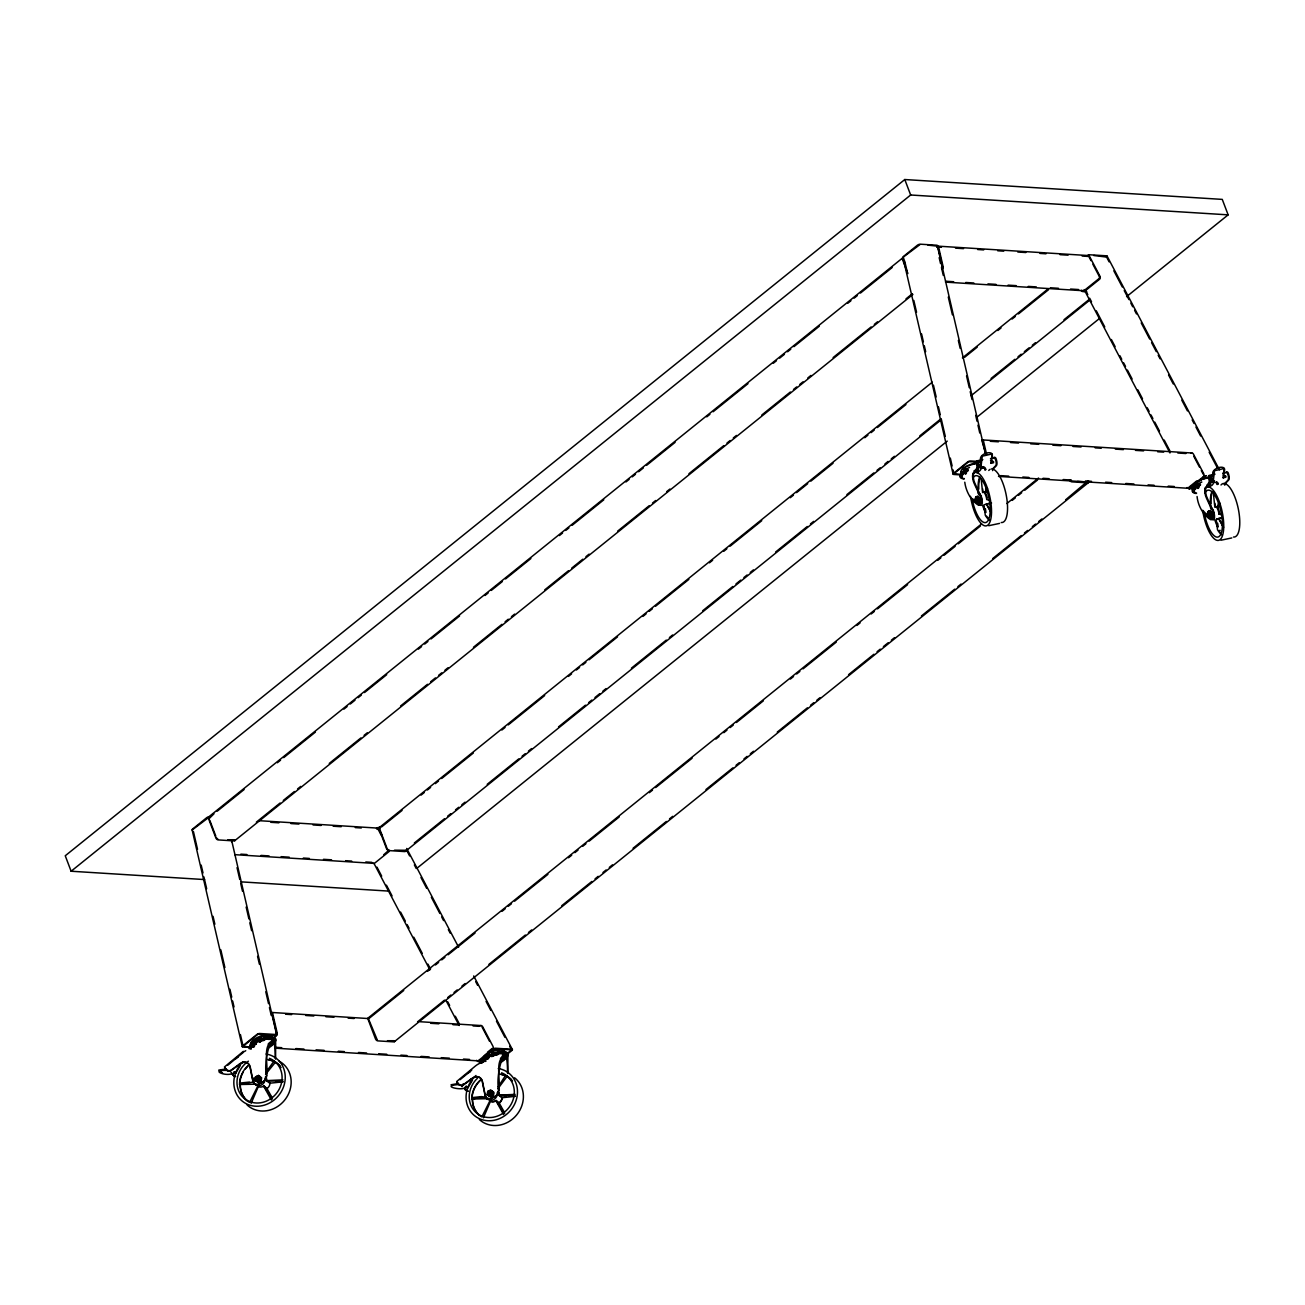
<?xml version="1.0" encoding="UTF-8"?>
<svg xmlns="http://www.w3.org/2000/svg" width="1305" height="1305" viewBox="0 0 1305 1305"><rect width="100%" height="100%" fill="white"/><g stroke="black" fill="none" stroke-linecap="round" stroke-linejoin="round"><path stroke-width="1.5" d="M266.595 1075.826C262.272 1060.215 275.404 1017.835 275.29 1058.567M498.836 1090.344C494.513 1074.733 507.645 1032.353 507.531 1073.085M975.39 499.13L976.173 496.65L977.869 496.292L979.778 501.316L977.331 503.241L975.39 499.13L975.667 500.68M977.331 503.241L977.51 498.38L976.173 496.65M1207.631 513.648L1208.414 511.169L1210.11 510.81L1212.019 515.834L1209.572 517.759L1207.631 513.648L1207.908 515.198M1209.572 517.759L1209.751 512.898L1208.414 511.169M490.876 1094.145C485.346 1094.993 493.208 1088.81 490.778 1094.291M273.332 1038.927C271.652 1029.319 245.683 1039.302 251.017 1047.295M254.981 1080.1L255.503 1076.87L258.472 1075.45L261.636 1077.832L261.114 1081.062L258.145 1082.498L254.981 1080.1L256.416 1081.225M261.114 1081.062L260.201 1076.723M487.222 1094.618L487.744 1091.388L490.713 1089.969L493.877 1092.35L493.355 1095.58L490.386 1097.016L487.222 1094.618L488.657 1095.743M488.396 1092.856A1.794 1.615 -51.1 0 1 491.186 1091.698A1.794 1.615 -51.1 0 1 490.517 1094.667A1.794 1.615 -51.1 0 1 488.396 1092.856L487.744 1091.388M493.355 1095.58L492.442 1091.241M1198.561 488.037L1198.61 487.515M266.269 1076.429L265.339 1079.398A6.721 6.052 -51.1 0 1 262.843 1081.682L258.781 1083.966A4.486 4.029 -51.1 0 1 252.909 1081.502L249.924 1066.609A6.721 6.052 -51.1 0 0 240.43 1063.363L231.442 1069.888A4.486 4.029 -51.1 0 1 225.635 1069.072L218.816 1070.067L222.519 1072.955M498.494 1090.947L497.564 1093.916A6.721 6.052 -51.1 0 1 495.084 1096.2L491.006 1098.484A4.486 4.029 -51.1 0 1 485.15 1096.021L482.165 1081.127A6.721 6.052 -51.1 0 0 472.671 1077.881L463.667 1084.406A4.486 4.029 -51.1 0 1 457.876 1083.59L451.041 1084.765M1218.12 483.225L1218.315 484.057L1216.815 481.822M964.77 482.198C965.879 490.859 970.708 500.533 978.31 505.1A6.721 2.333 78 0 0 979.386 504.529L980.544 502.588A4.486 1.55 78 0 0 979.908 495.916L974.085 483.307A6.721 2.333 78 0 1 973.351 472.997L976.515 469.735A4.486 1.55 78.1 0 0 976.532 464.221L976.124 462.818A1.794 1.631 44.2 0 1 977.266 460.796L982.812 459.621M272.011 1041.863L271.799 1042.711M991.148 458.495C997.477 448.349 977.2 453.112 980.871 460.681A2.463 0.848 78.1 0 0 980.838 461.301L980.642 465.461L977.967 466.032L977.837 464.939L980.495 464.384M1223.389 473.03C1229.799 462.932 1209.523 467.533 1213.112 475.199A2.463 0.848 78.1 0 0 1213.063 475.819L1212.883 479.979L1210.208 480.55L1210.061 479.457L1212.737 478.902M259.206 1078.844C256.302 1073.656 256.53 1083.835 259.173 1078.175M405.007 850.273L394.485 850.191M479.31 1061.308L494.383 1048.747L511.495 1049.824L506.585 1054.195M936.435 246.041L927.937 245.144M255.715 1080.687L255.503 1076.87M388.76 850.305L383.703 854.775M1099.495 277.981L1099.479 276.839M986.498 488.037L984.786 493.453A6.264 2.17 78 0 1 986.743 499.57L990.104 500.484M1218.74 502.555L1217.027 507.971A6.264 2.17 78 0 1 1218.984 514.088L1222.328 515.018M977.347 502.865L977.576 502.229A2.904 1.011 78.1 0 0 977.624 500.565L977.478 499.293M504.04 1057.229L504.089 1055.631A9.853 3.784 -20.8 0 0 503.632 1055.076M967.494 470.55A3.85 3.556 80.6 0 0 966.532 471.382L965.374 473.911L965.961 472.932M1199.719 485.069A3.85 3.556 80.6 0 0 1198.773 485.9L1197.615 488.429L1198.202 487.45M1197.077 496.504C1197.876 505.231 1202.982 515.002 1210.551 519.618A6.721 2.333 78 0 0 1211.611 519.047L1212.785 517.106A4.486 1.55 78 0 0 1212.149 510.451L1206.326 497.825A6.721 2.333 78 0 1 1205.592 487.515L1208.756 484.253A4.486 1.55 78.1 0 0 1208.773 478.739L1208.365 477.353A1.794 1.631 44.2 0 1 1209.507 475.314L1215.053 474.139M249.076 1047.409L243.024 1047.018A2.251 0.865 -20.8 0 1 242.795 1045.794L256.808 1034.522A2.251 0.865 -20.8 0 1 259.809 1033.511L275.959 1034.506A2.251 0.865 -20.8 0 1 276.171 1035.73L272.957 1039.057M1209.719 513.811L1209.865 515.083A2.904 1.011 78.1 0 1 1209.8 516.764L1209.588 517.384A2.904 1.011 78.1 0 1 1208.87 517.172M987.477 488.462L985.585 493.6A6.264 2.17 78 0 1 985.976 494.318M1219.718 502.98L1217.826 508.118A6.264 2.17 78 0 1 1218.217 508.836M961.018 472.035L961.638 474.335M251.164 1103.312L258.211 1086.771M483.405 1117.83L490.452 1101.29A6.264 5.644 -51.1 0 0 495.982 1100.882L498.934 1103.263A6.264 5.644 -51.1 0 0 502.213 1097.505L506.079 1096.804M213.987 813.782L209.143 818.594M234.329 839.767L227.804 839.767M393.963 1040.721L387.438 1040.721M1201.579 482.377L1201.758 482.002A14.339 5.514 -20.8 0 0 1196.228 493.518M977.119 497.858L977.869 496.292M1209.36 512.376L1210.11 510.81M249.598 1102.431L257.623 1086.396A6.264 5.644 -51.1 0 0 263.887 1085.939L266.824 1088.321L272.223 1097.897M481.839 1116.95L489.864 1100.914A6.264 5.644 -51.1 0 0 496.112 1100.458L499.065 1102.839L504.448 1112.415M965.912 473.878L966.565 472.704M1198.153 488.396L1198.806 487.222M1213.373 475.297L1209.262 476.292L1209.523 478.592A4.486 1.55 78 0 1 1209.49 484.09L1206.326 487.369A6.721 2.333 78 0 0 1207.06 497.662L1212.883 510.288A4.486 1.55 78 0 1 1213.52 516.959L1212.361 518.884A6.721 2.333 78 0 1 1211.285 519.472L1202.721 510.288M234.933 1072.612L235.814 1073.102L240.202 1065.663L238.766 1064.505M465.233 1087.032L466.179 1086.331L468.055 1087.62L472.443 1080.197L471.007 1079.023M265.926 1072.302L273.822 1061.389A23.963 21.598 -51.1 0 0 266.954 1059.497M498.167 1086.82L505.524 1075.483A23.963 21.581 -51.1 0 1 511.12 1079.463M504.823 1054.097L505.231 1051.961L503.11 1050.443M265.568 1074.358L275.388 1062.27A23.963 21.598 -51.1 0 0 268.879 1059.921M497.809 1088.876L507.107 1076.364A23.963 21.598 -51.1 0 1 512.457 1080.883M964.901 469.196L963.857 471.823L965.308 468.838M193.042 829.311L209.061 817.191M1065.63 499.815L1087.913 480.974M992.55 468.935L995.715 465.673A4.486 1.55 78 0 0 995.731 460.159L994.671 458.039L990.479 458.805M251.898 1042.206L260.592 1037.1M484.873 1055.957L483.829 1056.936M251.017 1043.184L250.087 1045.827L251.196 1047.132M483.258 1057.703L482.312 1059.693L483.176 1061.618M941.933 268.634L942.504 266.807L938.067 247.673L936.957 247.2M275.991 1034.963L276.562 1033.152L272.125 1014.001L271.032 1013.528M1195.478 483.666L1198.169 481.724M1105.987 257.003L1093.753 255.519M275.518 1035.697L257.999 1034.229L243.138 1046.284L249.63 1046.953M255.225 1044.718L256.449 1043.755M487.466 1059.236L488.69 1058.273M1194.466 484.661L1193.096 487.401L1193.863 488.853M226.369 1069.007A2.463 2.219 -51 0 0 225.651 1069.007L224.444 1066.984L243.382 1051.324M227.82 1065.19L243.872 1051.928M458.61 1083.542A2.463 2.219 -50.9 0 0 457.892 1083.525L456.685 1081.502L475.624 1065.842C477.663 1063.95 487.205 1059.399 485.591 1061.454M460.061 1079.708L471.741 1070.067M1126.574 296.659L1228.136 214.852L1222.263 199.388L904.789 179.535L65.25 855.77L71.123 871.234L204.591 879.57M71.123 871.234L910.662 195L1228.136 214.852M904.071 256.53L919.878 244.639M208.67 816.93L902.685 257.901M217.168 811.237L244.1 789.541M277.378 762.74L280.542 760.179M283.707 757.634L315.402 732.105M343.916 709.137L347.097 706.576M350.262 704.031L355.009 700.198M358.19 697.653L361.355 695.092M364.519 692.547L386.704 674.669M418.399 649.14L421.564 646.595M424.729 644.034L427.91 641.489M431.074 638.928L459.588 615.96M484.938 595.537L488.119 592.992M491.284 590.431L502.376 581.508M505.541 578.947L530.89 558.524M559.421 535.556L562.586 532.995M565.75 530.45L568.931 527.905M572.096 525.344L603.775 499.815M625.96 481.953L629.141 479.392M632.305 476.847L635.47 474.286M638.634 471.741L643.398 467.908M646.562 465.363L675.093 442.379M706.772 416.866L709.936 414.305M713.117 411.76L747.977 383.67M773.327 363.247L776.491 360.702M779.656 358.141L784.419 354.324M787.584 351.763L790.748 349.218M793.929 346.657L819.279 326.234M847.793 303.266L850.958 300.721M854.139 298.16L857.303 295.615M860.468 293.054L892.163 267.525M256.351 822.134L280.118 802.999M283.299 800.438L294.392 791.515M297.556 788.954L300.721 786.409M329.252 763.425L360.93 737.912M364.095 735.351L367.276 732.806M400.553 706.005L427.485 684.293M430.65 681.748L435.413 677.915M438.578 675.37L441.743 672.809M444.907 670.264L448.088 667.703M473.438 647.28L501.952 624.312M505.117 621.767L508.298 619.206M511.462 616.661L514.627 614.1M544.74 589.86L568.507 570.709M571.672 568.164L582.764 559.225M585.929 556.664L589.11 554.119M617.624 531.151L649.319 505.622M652.484 503.061L655.648 500.516M666.741 491.577L669.905 489.032M688.926 473.715L723.786 445.625M726.95 443.08L730.131 440.519M733.296 437.974L736.46 435.43M761.81 415.006L790.341 392.022M793.505 389.477L796.67 386.916M799.835 384.371L803.015 381.81M807.762 377.993L810.927 375.432M833.112 357.57L871.136 326.935M874.317 324.39L877.482 321.829M905.996 298.861L912.342 293.756M234.753 840.697L912.913 294.441M379.315 827.598L932.308 382.169M962.405 357.913L1047.98 288.992M381.468 827.011L402.07 810.421M421.091 795.104L424.255 792.543M427.42 789.998L430.585 787.437M435.348 783.62L438.513 781.059M441.677 778.514L473.372 752.985M501.887 730.017L505.068 727.456M508.232 724.911L544.674 695.549M568.442 676.414L571.606 673.853M576.37 670.02L579.534 667.475M582.699 664.914L585.88 662.369M589.044 659.808L617.559 636.84M642.908 616.417L646.089 613.872M649.254 611.311L652.418 608.766M655.583 606.205L688.861 579.404M709.463 562.814L712.628 560.269M723.72 551.33L726.885 548.769M730.066 546.224L761.745 520.695M790.275 497.727L793.44 495.166M796.605 492.621L807.697 483.682M810.878 481.137L833.047 463.259M864.742 437.746L867.907 435.185M871.088 432.64L874.252 430.079M877.417 427.534L905.947 404.55M964.574 357.325L977.249 347.114M997.836 330.524L1001.017 327.979M1012.109 319.04L1015.274 316.495M1018.438 313.934L1048.551 289.694M1085.173 289.743L1099.169 278.471M414.321 843.014L444.434 818.773M447.599 816.212L450.763 813.668M455.527 809.834L458.691 807.289M461.856 804.728L465.037 802.183M487.205 784.305L518.901 758.792M522.065 756.231L525.246 753.686M528.411 751.125L531.575 748.581M558.524 726.885L585.456 705.173M588.62 702.628L591.785 700.067M594.966 697.523L599.713 693.689M602.877 691.144L606.058 688.583M631.408 668.16L666.268 640.086M669.432 637.541L672.597 634.98M702.71 610.74L732.806 586.483M735.987 583.939L740.734 580.105M743.899 577.544L747.08 574.999M750.245 572.438L753.409 569.894M775.594 552.031L807.289 526.502M810.454 523.941L813.619 521.396M846.896 494.595L873.828 472.899M877.009 470.338L880.174 467.794M884.921 463.96L888.085 461.399M891.266 458.854L894.431 456.293M919.78 435.886L940.383 419.28M991.082 378.45L1014.85 359.299M1018.014 356.754L1021.195 354.193M1024.36 351.649L1029.107 347.815M1032.288 345.27L1035.452 342.709M1063.966 319.741L1089.332 299.318M405.398 851.366L940.954 419.982M971.067 395.725L1089.903 300.003M417.176 868.07L947.234 441.106M977.396 416.817L1099.593 318.387M368.304 1017.884L981.507 523.957M1006.856 503.534L1038.552 478.022M403.734 990.495L368.875 1018.585L271.603 1012.452M427.502 971.36L430.666 968.799M435.43 964.982L438.594 962.421M441.759 959.876L444.923 957.315M448.104 954.771L475.036 933.059M501.968 911.363L505.149 908.818M508.314 906.257L511.478 903.713M514.643 901.151L547.921 874.35M568.523 857.76L571.688 855.215M574.869 852.654L578.033 850.11M582.78 846.276L585.945 843.731M589.126 841.17L619.223 816.93M649.335 792.673L652.5 790.129M655.665 787.568L692.107 758.221M715.874 739.07L719.055 736.509M723.802 732.692L726.967 730.131M730.148 727.586L733.312 725.025M736.477 722.481L763.409 700.785M790.357 679.089L793.522 676.528M796.686 673.984L799.867 671.423M803.032 668.878L836.309 642.076M856.896 625.47L860.077 622.925M871.169 613.986L874.334 611.441M877.498 608.88L907.611 584.64M937.708 560.383L940.889 557.839M944.053 555.278L955.146 546.355M958.31 543.794L980.495 525.931M1012.191 500.402L1015.355 497.841M1018.52 495.296L1021.685 492.735M1024.865 490.191L1037.54 479.979M417.567 1021.831L444.516 1000.136M447.68 997.575L450.845 995.03M454.026 992.469L457.19 989.924M461.937 986.091L465.118 983.53M488.886 964.395L525.328 935.033M528.492 932.488L531.657 929.927M561.77 905.686L591.866 881.43M595.047 878.885L598.212 876.324M602.959 872.507L606.124 869.946M609.304 867.401L612.469 864.84M633.072 848.25L666.349 821.449M669.514 818.888L672.679 816.343M705.956 789.541L732.888 767.846M736.053 765.285L739.234 762.74M743.981 758.906L747.145 756.362M750.326 753.801L753.491 751.256M777.258 732.105L807.371 707.848M810.536 705.304L813.7 702.743M816.865 700.198L820.046 697.653M848.56 674.669L873.91 654.245M877.074 651.701L880.255 649.14M883.42 646.595L888.167 642.761M891.348 640.217L894.512 637.656M921.444 615.96L954.722 589.159M957.886 586.614L961.067 584.053M992.746 558.524L1021.277 535.556M1024.441 532.995L1027.606 530.45M1032.369 526.616L1035.534 524.072M1038.698 521.511L1041.863 518.966M394.387 1041.667L1088.386 482.638M487.45 1052.238L492.116 1048.486M1188.937 487.205L1196.701 480.941M476.553 1060.312A2.251 1.713 80 0 0 478.544 1060.541L492.523 1049.269A2.251 0.865 -20.8 0 1 495.541 1048.241L511.674 1049.253A2.251 0.865 -20.8 0 1 511.903 1050.476L507.237 1054.228M1187.126 487.483A2.251 1.729 80 0 0 1189.344 488.005L1194.01 484.237M1197.109 481.724L1203.341 476.717A2.251 0.865 -20.8 0 1 1206.342 475.705M1194.646 484.269L1189.671 488.478L1194.157 489.016M1197.762 481.773L1205.787 476.146M486.944 1055.712L487.988 1054.88M966.516 471.774L967.233 471.219A9.853 3.784 -20.8 0 1 967.935 470.762M1198.74 486.292L1199.474 485.737A9.853 3.784 -20.8 0 1 1200.16 485.281M978.375 462.182L980.626 460.486L978.212 463.226A2.463 0.848 78 0 0 978.62 463.928L978.163 462.492M1209.49 477.548L1212.867 475.004L1210.73 477.548L1207.125 478.315M1209.702 478.315L1210.714 477.353L1210.861 478.446M1087.913 255.878L1089.12 255.323M377.112 828.414L378.923 827.81M487.63 1054.032L486.145 1054.978M978.277 497.743L979.256 499.146M1210.42 512.376L1211.497 513.664M962.894 469.376L965.928 467.206M1087.815 481.953L1077.49 481.463M376.884 829.164L378.205 829.458L381.125 834.972M256.71 1081.372L260.38 1080.475M492.148 1091.078L489.326 1091.665M488.935 1095.89L492.621 1094.993M244.688 1051.341L245.748 1050.704M253.349 1046.936L254.491 1046.528L251.686 1046.985M968.702 465.657L967.005 466.505M1199.784 480.811L1201.53 479.995M969.289 465.477L975.977 463.34M975.096 462.932C970.186 464.433 958.457 467.891 961.116 474.351M1207.337 477.451C1202.411 478.968 1190.698 482.41 1193.357 488.869M260.201 1041.684L259.369 1042.059L261.016 1041.341M493.241 1055.859L491.61 1056.577L494.155 1055.517M981.98 440.878L986.042 454.858M261.228 1036.969L264.262 1036.056M978.701 466.472L977.673 466.815L983.742 466.701M489.832 1052.939L488.152 1053.82A10.897 4.192 -20.8 0 1 489.571 1053.037M262.811 1040.705L264.67 1040.199M495.101 1055.207L497.026 1054.685A9.853 3.784 -20.8 0 1 497.906 1054.522M999.565 523.403L988.733 525.703M1231.806 537.937L1220.958 540.221M1208.202 477.858L1206.407 478.234M491.006 1052.319L493.469 1051.487M1202.737 479.408L1205.216 478.641M981.148 460.779L977.037 461.774L977.282 464.074A4.486 1.55 78 0 1 977.266 469.572L974.085 472.85A6.721 2.333 78 0 0 974.819 483.144L980.642 495.77A4.486 1.55 78 0 1 981.278 502.441L980.12 504.366A6.721 2.333 78 0 1 979.044 504.953L972.388 498.559M993.448 461.627L990.772 462.198L990.919 463.291L993.594 462.72L993.448 461.627L990.511 460.486M986.27 491.838L982.567 492.507L981.213 479.163M977.51 498.38L979.207 498.021M978.081 501.675L979.778 501.316M985.112 504.399A6.264 2.17 78 0 0 986.254 504.024L991.05 503.012M991.555 503.029L986.759 504.04L991.376 512.8M1222.72 473.324L1226.896 472.557L1227.972 474.677A4.486 1.55 78 0 1 1227.956 480.191L1224.791 483.454A6.721 2.333 78 0 0 1224.253 484.514M1225.689 476.162L1223.013 476.717L1223.16 477.809L1225.835 477.239L1225.689 476.162L1222.752 475.004M1218.005 506.34L1214.808 507.025L1213.259 491.773M1218.511 506.356L1215.314 507.041L1214.857 503.322M1209.751 512.898L1211.432 512.539M1218.984 514.088L1222.181 513.403M1210.322 516.193L1212.019 515.834M1216.896 518.623A6.264 2.17 78 0 0 1218.479 518.542L1221.692 517.857M1217.973 518.786A6.264 2.17 78 0 0 1219.001 518.558L1222.198 517.889M1220.224 530.368L1218.805 530.678A23.963 8.303 78 0 0 1220.338 532.75M249.043 1064.717A23.963 21.581 -51.1 0 0 239.549 1084.504L253.072 1082.057M275.779 1081.943L279.629 1081.241M481.268 1079.235A23.963 21.581 -51.1 0 0 471.79 1099.022L485.313 1096.575M509.945 1096.102L513.811 1095.417M265.127 1036.806L265.829 1036.79M937.267 247.037L941.443 247.265M494.677 1051.031L497.14 1050.525M1213.601 481.039L1211.856 481.088L1214.563 480.925M243.154 1072.172A23.963 21.598 -51.1 0 0 239.843 1083.085L249.467 1082.073M283.218 1081.812L269.744 1083.215L266.791 1080.834A6.264 5.644 -51.1 0 0 265.486 1076.821M480.191 1080.573A23.963 21.598 -51.1 0 0 472.067 1097.603L481.708 1096.591M497.727 1091.339A6.264 5.644 -51.1 0 1 499.032 1095.352L501.985 1097.733L515.459 1096.331M490.027 1091.698L490.256 1091.681A2.594 2.333 -51 0 1 493.257 1092.595A2.594 2.333 -51 0 1 492.311 1095.906A2.594 2.333 -51 0 1 489.081 1095.58M238.163 1056.985L236.091 1058.388A2.463 2.219 -51.1 0 0 235.585 1058.975M470.469 1071.535L468.332 1072.906A2.463 2.219 -51.1 0 0 467.826 1073.493M282.924 1079.855L267.036 1080.605L269.988 1082.987A6.264 5.644 -51.1 0 1 266.693 1088.745L263.757 1086.364L271.375 1100.05M239.549 1084.504L255.959 1084.178M498.053 1091.616A6.264 5.644 -51.1 0 1 499.277 1095.123L515.149 1094.373M471.79 1099.022L488.2 1098.696M903.664 258.472L904.496 263.088M380.31 828.153L379.788 829.262L387.128 848.593M266.791 1080.834L282.647 1081.144M499.032 1095.352L514.888 1095.662M478.544 1098.141L488.445 1098.337M485.917 1060.883L485.166 1060.867A10.897 4.192 -20.8 0 1 483.992 1057.311M937.545 246.123L1088.109 255.535M955.505 248.146L963.547 248.635M977.624 249.516L983.66 249.907M997.721 250.772L1003.757 251.164M1017.818 252.028L1025.861 252.534M1039.938 253.415L1045.974 253.79M1060.035 254.671L1068.077 255.176M1082.155 256.057L1088.191 256.433M945.619 281.228L953.678 281.733M965.765 282.484L973.824 282.989M987.934 283.87L995.992 284.376M1008.096 285.143L1016.155 285.632M1028.242 286.399L1036.301 286.904M1050.411 287.785L1058.469 288.291M1070.557 289.041L1078.631 289.547M945.521 282.125L1084.749 290.819M1086.804 291.814L1082.84 291.57A2.235 1.338 51.1 0 1 1081.095 290.509M982.404 439.899L1191.873 452.998M990.348 441.302L998.407 441.808M1010.51 442.558L1018.569 443.064M1030.673 443.814L1038.731 444.32M1052.841 445.201L1060.9 445.706M1073.004 446.473L1081.062 446.963M1095.172 447.86L1101.224 448.235M1115.335 449.116L1123.393 449.621M1135.497 450.372L1143.555 450.877M1157.666 451.758L1163.717 452.134M1177.828 453.014L1185.886 453.52M976.662 461.334L970.61 460.959A2.251 0.865 -20.8 0 0 967.592 461.986L953.612 473.258A2.251 0.865 -20.8 0 0 953.841 474.465L961.899 474.987M976.107 461.791L968.587 461.791L953.971 473.633L960.431 474.4M1000.625 475.64L1008.7 476.146M1022.826 477.043L1028.895 477.418M1043.021 478.299L1049.09 478.674M1063.216 479.555L1071.307 480.061M1085.434 480.958L1091.502 481.333M1105.629 482.214L1111.681 482.589M1125.823 483.47L1133.898 483.976M1148.041 484.873L1154.093 485.248M1168.236 486.129L1174.288 486.504M998.504 476.407L1188.496 488.298M259.287 820.698L377.308 828.071M270.836 822.313L278.879 822.819M290.933 823.569L298.976 824.075M313.053 824.956L321.095 825.461M333.15 826.212L341.192 826.718M355.27 827.598L361.306 827.974M240.854 854.155L246.906 854.53M261.016 855.411L269.075 855.917M281.162 856.667L289.221 857.173M303.331 858.054L309.383 858.429M323.493 859.31L331.552 859.816M345.646 860.696L351.697 861.088M365.808 861.969L371.86 862.344M234.704 854.661L373.948 863.372M240.985 881.854L388.613 891.087M420.063 1021.733L481.056 1025.551M285.599 1014.23L291.635 1014.605M305.745 1015.486L313.82 1015.991M325.907 1016.742L333.982 1017.248M348.092 1018.128L354.128 1018.504M430.732 1023.299L438.806 1023.805M452.917 1024.686L458.969 1025.061M473.079 1025.942L479.114 1026.317M275.681 1047.311L281.733 1047.687M295.876 1048.567L303.951 1049.073M316.071 1049.84L324.146 1050.346M338.289 1051.226L344.341 1051.602M358.483 1052.483L366.558 1052.988M378.678 1053.755L386.753 1054.261M400.88 1055.141L406.948 1055.517M421.075 1056.398L429.166 1056.903M441.269 1057.67L449.36 1058.159M463.487 1059.056L469.539 1059.432M275.567 1048.192L477.695 1060.835M482.785 1062.009L478.756 1061.764A2.251 0.865 -20.8 0 1 478.527 1060.541M458.316 1084.602C440.862 1085.809 460.094 1090.507 464.482 1088.093A2.463 2.219 -51.1 0 0 467.076 1086.82L468.055 1087.62M267.052 1036.806L269.466 1037.72L267.574 1036.839M1082.546 290.787L1081.649 290.33M1071.535 481.088L1070.133 479.865M217.886 839.148L216.483 837.924M377.341 1040.069L368.777 1019.548M228.473 1070.524C208.702 1069.219 224.803 1076.853 232.257 1073.575A2.463 2.219 -51.1 0 0 234.835 1072.302L233.954 1071.813L235.814 1073.102M270.869 1035.925L273.137 1038.209M457.158 1082.204L458.153 1083.803A4.486 4.029 -51.1 0 0 463.944 1084.634L472.932 1078.109A6.721 6.052 -51 0 1 482.132 1080.295M224.917 1067.686L225.912 1069.284A4.486 4.029 -51.1 0 0 231.703 1070.116L240.707 1063.591A6.721 6.052 -51 0 1 250.201 1066.821L253.186 1081.731A4.486 4.029 -51.1 0 0 259.043 1084.194L263.121 1081.91A6.721 6.052 -51.1 0 0 265.6 1079.627C270.331 1069.937 260.755 1045.077 272.973 1040.901A12.642 5.171 -29.5 0 1 275.665 1043.07L275.583 1059.008M388.172 849.718L387.34 849M466.179 1086.331L467.076 1086.82M256.987 1079.806L257.428 1079.953A1.843 1.648 -51.1 0 0 257.705 1080.785A1.843 1.648 -51.1 0 1 257.15 1080.018A1.794 1.615 -51.1 0 0 257.672 1080.752A1.794 1.615 -51 0 1 257.558 1080.034M259.907 1076.56L258.472 1075.45M499.277 1095.123L502.213 1097.505M472.067 1097.603L472.589 1098.027A23.963 21.598 -51.1 0 0 480.958 1116.509M239.843 1083.085L240.365 1083.509A23.963 21.598 -51.1 0 0 248.717 1101.991M984.574 467.304L986.074 469.539M230.871 1072.09L231.54 1072.857M1209.213 512.474L1208.577 511.658M1209.034 517.351L1208.397 516.535M976.972 497.955L976.352 497.14M976.793 502.833L976.173 502.001M1217.353 483.829L1216.554 482.915A11.957 4.6 -20.8 0 0 1208.985 482.605A5.595 2.153 -20.8 0 1 1206.913 487.124M985.128 469.311L984.329 468.381A11.957 4.6 -20.8 0 0 976.744 468.087A5.595 2.153 -20.8 0 1 978.032 470.11A5.595 2.153 -20.8 0 1 973.726 472.997M982.567 468.397L982.29 468.087A9.853 3.784 -20.8 0 0 981.915 467.81M464.482 1088.37L465.216 1089.512A4.486 4.029 -51.1 0 0 468.185 1091.208M496.112 1100.458L504.66 1113.54M263.887 1085.939L272.419 1099.022M231.931 1073.558L232.975 1074.994A4.486 4.029 -51.1 0 0 235.226 1076.592M1089.023 256.922L1090.996 260.657M1216.978 483.372L1217.549 484.286M984.753 468.854L985.308 469.767M1218.479 518.542L1223.291 527.073M986.254 504.024L991.05 512.539M495.982 1100.882L503.616 1114.568M482.654 1061.699C480.126 1053.037 501.202 1045.093 505.834 1052.548M1219.001 518.558L1223.617 527.318M1107.129 256.139L1219.425 469.849M1106.297 256.465L1109.12 261.848M1113.834 270.836L1122.333 287.002M1124.225 290.591L1128.939 299.563M1130.815 303.151L1132.707 306.757M1134.6 310.345L1136.492 313.934M1141.206 322.906L1149.689 339.072M1151.581 342.66L1156.295 351.649M1158.188 355.237L1160.08 358.826M1168.562 374.992L1173.277 383.964M1181.775 400.129L1187.436 410.912M1192.15 419.884L1194.042 423.473M1195.935 427.061L1200.649 436.049M1209.148 452.215L1217.63 468.365M1092.872 264.214L1099.397 276.627M1193.83 456.358L1199.426 466.994M1201.285 470.55L1203.243 474.302M1085.89 291.031L1087.783 294.62M1089.675 298.209L1091.551 301.814M1096.282 310.786L1104.764 326.951M1111.371 339.512L1115.139 346.706M1119.869 355.678L1121.745 359.267M1123.638 362.855L1125.53 366.46M1127.406 370.049L1132.136 379.021M1137.797 389.804L1142.511 398.775M1147.226 407.764L1149.118 411.352M1150.994 414.941L1152.886 418.53M1154.778 422.119L1159.493 431.107M1164.207 440.079L1169.867 450.861M1084.112 289.563L1169.981 452.966M406.703 848.446L458.61 947.218M473.699 975.944L512.392 1049.579M406.801 850.566L409.64 855.95M414.354 864.921L416.246 868.526M420.96 877.498L426.621 888.281M431.335 897.253L439.834 913.418M441.726 917.007L443.602 920.596M448.333 929.584L450.209 933.173M475.689 981.654L477.581 985.242M486.064 1001.408L490.794 1010.38M496.455 1021.163L504.937 1037.328M509.668 1046.3L511.56 1049.987M381.696 834.531L378.89 829.197A2.251 1.713 80 0 0 376.46 828.365A2.251 0.865 -20.8 0 1 379.478 827.354M482.083 1027.117L489.554 1041.308M376.982 867.173L381.696 876.144M386.411 885.133L392.071 895.899M400.57 912.065L405.284 921.036M407.176 924.641L409.052 928.23M413.783 937.202L422.265 953.368M427.926 964.134L429.818 967.739M447.746 1001.849L449.638 1005.437M455.298 1016.22L459.066 1023.397M374.241 863.894L429.916 969.843M445.967 1000.38L459.164 1025.518M502.017 1109.984L503.551 1113.344M904.789 179.535L910.662 195M907.872 273.593L902.522 259.532A2.235 1.338 51.1 0 1 903.37 257.705M209.811 820.356L215.814 836.162M986.596 454.401L983.497 441.008A2.251 1.403 -75.2 0 0 981.898 440.046M937.284 245.536L985.634 454.417M939.176 257.672L940.546 263.577M941.46 267.525L943.287 275.404M948.295 297.083L952.405 314.815M958.343 340.442L960.154 348.321M966.548 375.905L969.289 387.732M970.202 391.663L972.029 399.558M975.667 415.316L977.037 421.221M977.951 425.169L979.778 433.048M904.691 261.016L907.432 272.827M913.81 300.427L916.55 312.238M921.575 333.917L923.385 341.796M924.299 345.743L925.669 351.649M933.434 385.154L936.174 396.981M938.442 406.834L940.269 414.713M941.182 418.66L945.293 436.392M950.317 458.071L952.128 465.95M953.042 469.898L953.955 473.829M902.93 257.379L953.123 474.155M231.491 839.751L276.66 1034.832M237.037 867.662L239.777 879.488M240.691 883.42L242.518 891.299M246.156 907.073L248.896 918.899M249.81 922.831L251.637 930.71M257.574 956.337L259.401 964.216M265.78 991.8L268.52 1003.627M269.434 1007.574L271.261 1015.453M193.434 831.579L197.528 849.31M201.182 865.085L203.009 872.963M203.923 876.911L206.663 888.738M213.041 916.322L214.868 924.201M220.806 949.812L224.9 967.56M229.925 989.223L231.752 997.118M232.665 1001.049L234.035 1006.971M240.414 1034.555L243.154 1046.382M192.129 829.931L242.306 1046.692M482.442 1081.339L485.427 1096.249A4.486 4.029 -51.1 0 0 491.284 1098.712L495.362 1096.428A6.721 6.052 -51.1 0 0 497.841 1094.145C502.572 1084.455 492.996 1059.611 505.214 1055.419A12.642 5.171 -29.5 0 1 507.89 1057.588L507.824 1073.526M1217.647 523.207L1218.217 526.943M985.406 508.689L985.976 512.425M1216.195 519.227L1217.516 529.765A23.963 8.303 78 0 0 1222.035 534.968M983.954 504.709L985.291 515.247A23.963 8.303 78 0 0 989.794 520.45M982.616 488.804L983.073 492.523M272.011 1041.83L271.864 1041.113A9.853 3.784 -20.8 0 0 271.391 1040.558M975.863 469.148A3.36 1.289 -20.8 0 1 975.585 469.718M974.917 470.338A3.36 1.289 -20.8 0 1 973.954 470.926M963.726 472.573A9.412 3.621 -20.8 0 1 963.367 472.002M963.547 470.55A9.412 3.621 -20.8 0 1 964.901 468.838M978.456 469.588A8.385 3.214 -20.8 0 1 974.851 471.757M965.129 472.948A8.385 3.214 -20.8 0 1 966.352 469.017M964.004 478.984A14.339 5.514 -20.8 0 1 969.566 467.418M964.362 478.609A13.588 5.22 -20.8 0 1 963.074 478.38M962.013 478.005A13.588 5.22 -20.8 0 1 966.907 469.082M963.563 472.899A9.559 3.67 -20.8 0 1 965.423 469.033M963.302 473.797A10.897 4.192 -20.8 0 1 961.981 471.464M973.824 463.862A10.897 4.192 -20.8 0 1 975.439 463.52M977.624 467.826A5.595 2.153 -20.8 0 1 974.411 471.904M977.347 502.702A2.904 1.011 78.1 0 1 976.629 502.653M976.222 502.131A2.904 1.011 78.1 0 1 975.569 500.419M975.406 499.424A2.904 1.011 78.1 0 1 975.455 497.76M975.683 497.287A2.904 1.011 78.1 0 1 976.401 497.336M976.809 497.858A2.904 1.011 78.1 0 1 977.461 499.587M980.969 467.679A8.597 3.311 -20.8 0 1 976.923 472.801M990.919 463.291A2.463 0.848 78.1 0 0 991.588 461.937L991.865 453.993L982.29 456.195L981.311 464.107A2.463 0.848 78 0 1 980.642 465.461M962.356 476.814A12.088 4.649 -20.8 0 1 962.209 475.053M962.698 474.025A12.088 4.649 -20.8 0 1 968.033 469.621M977.445 497.939A2.61 0.897 78.1 0 1 978.652 497.597A2.61 0.897 78 0 1 979.729 500.81A2.61 0.897 78 0 1 978.75 501.854M978.31 501.675A2.61 0.897 78.1 0 0 979.468 501.12A2.61 0.897 78.1 0 0 978.652 497.597A2.61 0.897 78 0 0 977.69 497.874M984.149 467.679A11.957 4.6 -20.8 0 1 984.949 470.061M963.09 474.694A11.957 4.6 -20.8 0 1 965.145 472.492M966.63 471.382A11.957 4.6 -20.8 0 1 968.359 470.338M978.424 466.978A11.957 4.6 -20.8 0 1 983.154 467.206M993.921 457.272A1.794 1.631 44.1 0 1 996.058 458.61L996.482 460.013A4.486 1.55 78 0 1 996.465 465.51L993.284 468.789A6.721 2.333 78 0 0 992.583 470.616M978.228 493.29A6.264 2.17 78 0 1 982.257 500.777A6.264 2.17 78 0 1 979.256 503.975M972.731 473.862A27.323 9.461 78 0 1 989.174 493.975A27.323 9.461 78 0 1 986.042 525.899A27.323 9.461 78 0 1 970.529 496.308M988.766 470.469A27.323 9.461 78 0 1 989.989 469.392M991.376 468.935A27.323 9.461 78 0 1 1006.351 495.802A27.323 9.461 78 0 1 1001.245 522.506M988.113 518.232A23.963 8.303 78 0 1 986.564 516.16M978.799 489.13A23.963 8.303 78 0 1 979.419 479.8M985.144 510.418A23.963 8.303 78 0 1 983.872 507.156M986.335 495.15A6.264 2.17 78 0 1 987.151 498.004M972.796 478.429A23.963 8.303 78 0 1 987.118 491.12A23.963 8.303 78 0 1 986.596 522.163A23.963 8.303 78 0 1 972.421 500.353M978.668 494.562A23.963 8.303 78 0 1 979.843 476.814M985.242 512.18A23.963 8.303 78 0 1 982.649 505.557M1208.087 483.421A3.36 1.289 -20.8 0 1 1207.826 484.237M1207.158 484.856A3.36 1.289 -20.8 0 1 1206.701 485.166M1195.608 486.52A9.412 3.621 -20.8 0 1 1195.543 485.835M1210.697 484.106A8.385 3.214 -20.8 0 1 1208.43 485.607M1197.37 487.466A8.385 3.214 -20.8 0 1 1198.594 483.535M1196.603 493.127A13.588 5.22 -20.8 0 1 1199.148 483.6M1195.804 487.418A9.559 3.67 -20.8 0 1 1197.664 483.551M1194.825 487.907A10.897 4.192 -20.8 0 1 1194.222 485.982M1206.065 478.38A10.897 4.192 -20.8 0 1 1207.68 478.038M1209.392 482.116A5.595 2.153 -20.8 0 1 1206.652 486.422M1208.463 516.65A2.904 1.011 78.1 0 1 1207.81 514.937M1207.631 513.942A2.904 1.011 78.1 0 1 1207.696 512.278M1207.924 511.805A2.904 1.011 78.1 0 1 1208.642 511.854M1209.034 512.376A2.904 1.011 78.1 0 1 1209.686 514.105M1213.193 482.198A8.597 3.311 -20.8 0 1 1211.48 485.77M1210.404 486.569A8.597 3.311 -20.8 0 1 1209.164 487.32M1198.202 485.982A8.597 3.311 -20.8 0 1 1199.067 485.183M1210.567 478.234A2.463 0.848 78 0 1 1210.273 477.809M1223.16 477.809A2.463 0.848 78.1 0 0 1223.829 476.455L1224.106 468.511L1214.531 470.714L1213.552 478.625A2.463 0.848 78 0 1 1212.883 479.979M1213.699 482.116A9.853 3.784 -20.8 0 1 1214.515 482.605M1194.597 491.332A12.088 4.649 -20.8 0 1 1200.274 484.139M1209.735 512.115A2.61 0.897 78.1 0 1 1211.007 512.327A2.61 0.897 78.1 0 1 1211.692 515.769A2.61 0.897 78.1 0 1 1210.534 516.193M1216.39 482.198A11.957 4.6 -20.8 0 1 1217.19 484.579M1195.331 489.212A11.957 4.6 -20.8 0 1 1196.179 488.119M1198.871 485.9A11.957 4.6 -20.8 0 1 1200.6 484.856M1212.476 481.366A11.957 4.6 -20.8 0 1 1214.074 481.447M1209.98 512.066A2.61 0.897 78 0 1 1211.252 512.278A2.61 0.897 78 0 1 1211.937 515.72A2.61 0.897 78 0 1 1210.795 516.144M1226.145 471.79A1.794 1.631 44.1 0 1 1228.299 473.128L1228.706 474.531A4.486 1.55 78 0 1 1228.69 480.028L1225.525 483.307A6.721 2.333 78 0 0 1224.824 485.134M1210.469 507.808A6.264 2.17 78 0 1 1214.482 515.296A6.264 2.17 78 0 1 1211.497 518.493M1204.972 488.38A27.323 9.461 78 0 1 1221.398 508.493A27.323 9.461 78 0 1 1218.266 540.417A27.323 9.461 78 0 1 1202.77 510.826M1221.007 484.987A27.323 9.461 78 0 1 1237.711 506.226A27.323 9.461 78 0 1 1233.486 537.024M1211.04 503.665A23.963 8.303 78 0 1 1211.644 494.318M1218.56 509.668A6.264 2.17 78 0 1 1219.555 513.534M1205.021 492.964A23.963 8.303 78 0 1 1219.359 505.639A23.963 8.303 78 0 1 1218.837 536.681A23.963 8.303 78 0 1 1204.662 514.871M1210.91 509.081A23.963 8.303 78 0 1 1212.084 491.332M1217.483 526.698A23.963 8.303 78 0 1 1214.89 520.075M268.487 1036.708A9.412 3.621 -20.8 0 1 269.939 1037.524M253.806 1044.93A8.385 3.214 -20.8 0 1 254.883 1042.173M263.806 1037.867A8.385 3.214 -20.8 0 1 269.515 1039.351M249.01 1048.6A14.339 5.514 -20.8 0 1 265.682 1037.687A14.339 5.514 -20.8 0 1 274.703 1043.07M249.728 1048.747A13.588 5.22 -20.8 0 1 264.246 1038.34A13.588 5.22 -20.8 0 1 274.735 1042.255M264.719 1037.198A9.559 3.67 -20.8 0 1 270.624 1039.123M252.811 1045.517A9.559 3.67 -20.8 0 1 254.508 1041.684M259.923 1038.552A9.559 3.67 -20.8 0 1 261.538 1037.964M271 1036.676A10.897 4.192 -20.8 0 1 271.293 1039.384M252.11 1046.153A10.897 4.192 -20.8 0 1 251.31 1043.625M253.398 1041.047A10.897 4.192 -20.8 0 1 254.54 1040.167M269.792 1042.385A8.597 3.311 -20.8 0 1 268.21 1043.984M254.671 1044.62A8.597 3.311 -20.8 0 1 255.34 1043.837M260.038 1040.835A8.597 3.311 -20.8 0 1 263.006 1039.775M264.491 1039.433A8.597 3.311 -20.8 0 1 269.156 1039.481M271.538 1043.217A9.853 3.784 -20.8 0 1 271.212 1043.674M273.349 1043.168A12.088 4.649 -20.8 0 1 271.114 1045.403M251.474 1047.377A12.088 4.649 -20.8 0 1 263.806 1039.498A12.088 4.649 -20.8 0 1 274.132 1041.145M273.512 1040.346A11.957 4.6 -20.8 0 1 267.965 1048.225M254.654 1044.783A11.957 4.6 -20.8 0 1 256.188 1043.69M259.923 1041.716A11.957 4.6 -20.8 0 1 261.962 1040.901M258.863 1076.902A2.594 2.333 -51 0 1 261.261 1079.235A2.594 2.333 -51 0 1 258.635 1081.878A2.594 2.333 -51 0 1 256.384 1079.365M235.667 1076.478A4.486 4.029 -51.1 0 1 232.698 1074.782M279.188 1061.193A27.323 24.616 -51.1 0 1 285.469 1099.071A27.323 24.616 -51.1 0 1 247.102 1104.976M266.09 1054A27.323 24.616 -51.1 0 1 282.614 1089.104A27.323 24.616 -51.1 0 1 243.823 1102.301A27.323 24.616 -51.1 0 1 242.714 1061.944M269.352 1058.29A23.963 21.598 -51.1 0 1 277.492 1092.008A23.963 21.598 -51.1 0 1 242.551 1096.82A23.963 21.598 -51.1 0 1 248.39 1061.177M247.249 1100.833A23.963 21.598 -51.1 0 1 240.087 1084.928M273.3 1060.965A23.963 21.581 -51.1 0 1 281.064 1067.62M255.013 1081.29A6.264 5.644 -51.1 0 1 255.454 1079.349M265.062 1078.093A6.264 5.644 -51.1 0 1 258.618 1085.76A6.264 5.644 -51.1 0 1 253.757 1078.044M274.866 1061.846A23.963 21.598 -51.1 0 1 280.216 1066.364M245.34 1068.942A23.963 21.598 -51.1 0 1 247.966 1066.054M484.775 1058.225A9.412 3.621 -20.8 0 1 485.085 1057.425M500.728 1051.226A9.412 3.621 -20.8 0 1 502.18 1052.042M492.491 1054.864A3.36 1.289 -20.8 0 1 495.296 1054.097M485.917 1058.861A8.385 3.214 -20.8 0 1 487.124 1056.691M488.005 1055.908A8.385 3.214 -20.8 0 1 489.098 1055.141M493.143 1053.184A8.385 3.214 -20.8 0 1 494.595 1052.727M497.401 1052.189A8.385 3.214 -20.8 0 1 501.756 1053.869M481.251 1063.118A14.339 5.514 -20.8 0 1 497.923 1052.205A14.339 5.514 -20.8 0 1 506.944 1057.605M481.969 1063.265A13.588 5.22 -20.8 0 1 496.487 1052.858A13.588 5.22 -20.8 0 1 506.96 1056.773M498.412 1051.553A9.559 3.67 -20.8 0 1 502.865 1053.657M485.036 1060.035A9.559 3.67 -20.8 0 1 486.732 1056.202M492.164 1053.07A9.559 3.67 -20.8 0 1 493.779 1052.499M503.241 1051.194A10.897 4.192 -20.8 0 1 503.518 1053.902M493.73 1055.207A5.595 2.153 -20.8 0 1 495.672 1054.668M502.458 1054.864A8.597 3.311 -20.8 0 1 500.451 1058.502M486.912 1059.138A8.597 3.311 -20.8 0 1 487.581 1058.355M488.494 1057.556A8.597 3.311 -20.8 0 1 489.603 1056.773M490.876 1056.022A8.597 3.311 -20.8 0 1 495.248 1054.293M498.119 1053.739A8.597 3.311 -20.8 0 1 500.5 1053.771M461.676 1086.576A2.463 2.219 -51.1 0 1 462.394 1086.592M503.763 1057.735A9.853 3.784 -20.8 0 1 503.436 1058.192M503.012 1058.714A9.853 3.784 -20.8 0 1 502.49 1059.22M463.291 1083.77A2.463 2.219 -51.1 0 1 462.72 1084.455M505.573 1057.686A12.088 4.649 -20.8 0 1 501.789 1061.03M483.715 1061.895A12.088 4.649 -20.8 0 1 494.987 1054.326A12.088 4.649 -20.8 0 1 506.177 1054.815M504.839 1054.358A11.957 4.6 -20.8 0 1 500.207 1062.743M486.879 1059.301A11.957 4.6 -20.8 0 1 488.429 1058.208M492.148 1056.234A11.957 4.6 -20.8 0 1 494.204 1055.435M496.292 1054.766A11.957 4.6 -20.8 0 1 498.347 1054.293M467.908 1090.996A4.486 4.029 -51.1 0 1 464.939 1089.3M492.621 1092.986A1.843 1.648 -51.1 0 1 492.605 1094.552M492.686 1093.28A1.794 1.615 -51.1 0 1 492.67 1094.226M514.578 1077.783A27.323 24.616 -51.1 0 1 516.405 1115.237A27.323 24.616 -51.1 0 1 479.343 1119.494M498.314 1068.518A27.323 24.616 -51.1 0 1 514.659 1104.046A27.323 24.616 -51.1 0 1 475.379 1116.33A27.323 24.616 -51.1 0 1 475.966 1075.499M501.593 1072.808A23.963 21.598 -51.1 0 1 510.434 1105.449A23.963 21.598 -51.1 0 1 476.488 1112.937A23.963 21.598 -51.1 0 1 477.63 1078.093M479.473 1115.351A23.963 21.598 -51.1 0 1 472.312 1099.446M499.195 1074.031A23.963 21.598 -51.1 0 1 506.063 1075.907M501.985 1097.733A6.264 5.644 -51.1 0 1 499.065 1102.839M497.287 1092.611A6.264 5.644 -51.1 0 1 491.936 1100.18A6.264 5.644 -51.1 0 1 485.574 1094.764M501.104 1074.439A23.963 21.598 -51.1 0 1 504.48 1075.336M1083.851 290.526A2.251 1.729 80 0 0 1085.581 290.526L1099.577 279.254A2.251 1.729 80 0 0 1099.936 276.171L1089.691 256.661A2.251 1.713 80 0 0 1087.261 255.829A2.251 0.865 -20.8 0 1 1090.279 254.818L1106.428 255.813A2.251 0.865 -20.8 0 1 1106.64 257.052M936.778 246.417A2.251 1.403 -75.2 0 1 938.621 247.216L943.058 266.367A2.251 1.403 -75.2 0 1 942.112 269.417M936.794 246.433A2.251 0.865 -20.8 0 0 936.566 245.209L920.433 244.198A2.251 0.865 -20.8 0 0 917.415 245.209L903.419 256.481A2.251 0.865 -20.8 0 0 903.647 257.705M209.371 816.718A2.235 1.338 51.1 0 0 208.506 818.545L215.847 837.892A2.235 1.338 51.1 0 0 218.18 839.914L234.052 840.909A2.235 1.338 51.1 0 0 235.063 839.735M373.344 863.225A2.251 1.729 80 0 0 374.78 863.078L388.776 851.79A2.251 1.729 80 0 0 389.477 850.24M232.323 839.637A2.251 1.403 -75.2 0 1 231.54 841.725M380.016 827.386A2.235 1.338 51.1 0 0 379.151 829.23L386.492 848.56A2.235 1.338 51.1 0 0 388.825 850.583L404.697 851.578A2.235 1.338 51.1 0 0 405.659 850.077M492.54 1049.269A2.251 1.729 80 0 0 492.899 1046.186L482.654 1026.676A2.251 1.729 80 0 0 480.224 1025.844M270.836 1012.745A2.251 1.403 -75.2 0 1 272.68 1013.545L277.117 1032.695A2.251 1.403 -75.2 0 1 276.171 1035.746M1069.496 479.832A2.235 1.338 51.1 0 0 1071.829 481.855L1087.701 482.85A2.235 1.338 51.1 0 0 1088.549 481.023M394.697 1040.689A2.235 1.338 51.1 0 1 393.686 1041.863L377.814 1040.884A2.235 1.338 51.1 0 1 375.481 1038.845L368.141 1019.515A2.235 1.338 51.1 0 1 369.005 1017.688M1203.341 476.733A2.251 1.729 80 0 0 1203.699 473.65L1193.455 454.124A2.251 1.729 80 0 0 1191.025 453.292M1189.556 489.212A2.251 0.865 -20.8 0 1 1189.328 487.988M192.585 830.225A2.251 0.865 -20.8 0 1 192.618 829.034L206.614 817.762A2.251 0.865 -20.8 0 1 209.616 816.734M251.082 1048.111L250.968 1048.943L251.082 1048.111M977.461 469.8L975.504 470.975L977.461 469.8M1209.702 484.318L1207.745 485.509L1209.702 484.318M498.673 1051.275L501.707 1052.238L498.673 1051.275M258.276 1080.149A1.794 1.615 -51.1 0 0 258.945 1077.18A1.794 1.615 -51.1 0 0 256.155 1078.338A1.794 1.615 -51.1 0 0 258.276 1080.149M258.504 1080.866A2.594 2.333 -51.1 0 0 259.467 1076.56A2.594 2.333 -51.1 0 0 255.405 1078.24A2.594 2.333 -51.1 0 0 258.504 1080.866M260.364 1080.034A1.843 1.648 -51.1 0 0 260.38 1078.468A1.794 1.615 -51.1 0 1 260.315 1080.018M490.745 1095.384A2.594 2.333 -51.1 0 0 491.708 1091.078A2.594 2.333 -51.1 0 0 487.646 1092.758A2.594 2.333 -51.1 0 0 490.745 1095.384M490.419 1095.596A1.843 1.648 -51.1 0 0 491.349 1095.613A1.794 1.615 -51.1 0 1 490.435 1095.564"/></g></svg>
